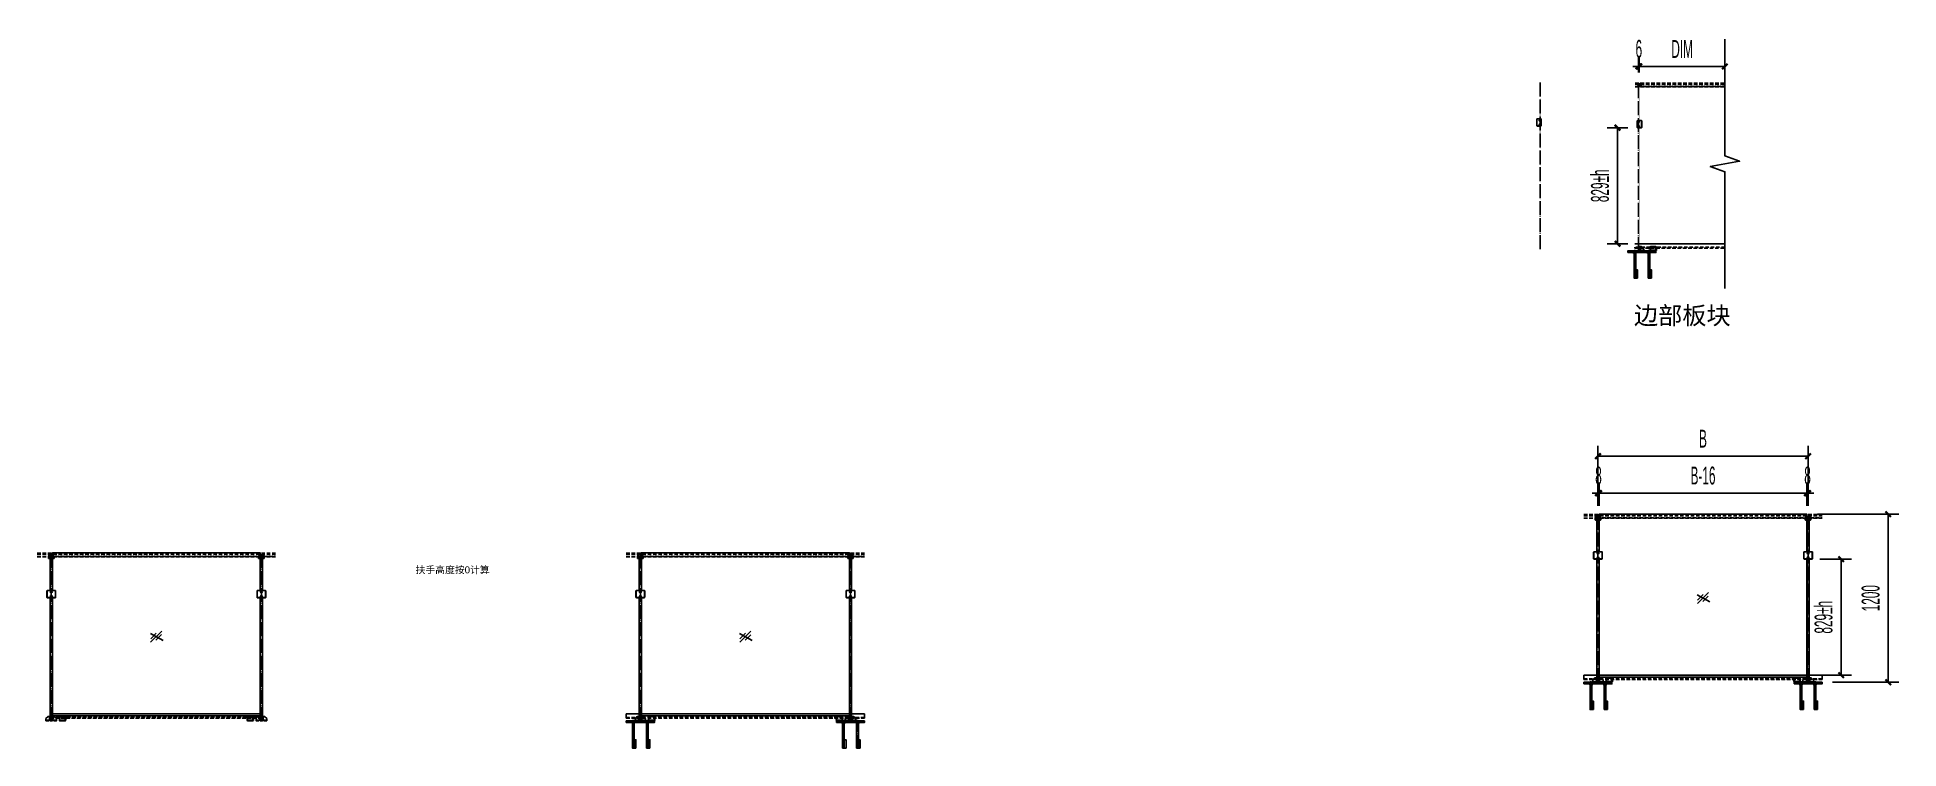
# Model space of a CAD drawing. Header units: millimetres. Extents: x 1746 to 15033, y 652 to 5733.
import ezdxf

# ---------------------------------------------------------------- set-up
doc = ezdxf.new("R2010")
doc.units = ezdxf.units.MM
for name, pattern in [('CENTER', [2, 1.25, -0.25, 0.25, -0.25]), ('DASH', [0.35, 0.25, -0.1]), ('DASHED', [19.05, 12.7, -6.35]), ('DOTE', [2.42, 2, -0.2, 0.02, -0.2]), ('HIDDEN', [9.525, 6.35, -3.175])]:
    doc.linetypes.add(name, pattern=pattern)
for name, color, linetype in [('@F03_Section_Glass', 4, 'Continuous'), ('@F05_Section_Steel', 24, 'Continuous'), ('@F09_Submate', 8, 'Continuous'), ('@F19_DIM', 7, 'Continuous'), ('CL', 7, 'CENTER'), ('DIM', 8, 'Continuous'), ('F06_Section_Steel', 24, 'Continuous'), ('F25_Stru_Fill', 252, 'Continuous'), ('F57_Sign', 240, 'Continuous'), ('F58_Dote', 1, 'DOTE'), ('pj', 4, 'Continuous'), ('PUB_TEXT', 7, 'Continuous'), ('SC', 6, 'Continuous'), ('WELD', 8, 'Continuous'), ('XX', 6, 'DASHED'), ('ZX', 1, 'CENTER'), ('图框', 7, 'Continuous')]:
    doc.layers.add(name, color=color, linetype=linetype)
doc.layers.add('JY-11填充层', color=8, linetype='Continuous', lineweight=5)
doc.layers.add('虚线', color=6, linetype='HIDDEN', lineweight=13)
doc.styles.add('_TCH_DIM_T3', font='hztxt_e.shx', dxfattribs={"width": 0.494118, "bigfont": 'hztxt.shx'})
doc.styles.get("Standard").update_dxf_attribs({"font": 'arial.ttf'})
doc.styles.add('黑体', font='')
doc.styles.get('黑体').set_extended_font_data('NSimSun')
doc.dimstyles.new('_TCH_ARCH&&50', dxfattribs={"dimtxt": 127.5, "dimasz": 40, "dimexe": 75, "dimexo": 75, "dimgap": 61.25, "dimtad": 1, "dimdec": 1, "dimzin": 12, "dimdsep": 46, "dimtxsty": '_TCH_DIM_T3', "dimblk": 'ARCHTICK', "dimcen": 0.09, "dimclrt": 7, "dimazin": 2, "dimtfac": 1, "dimtdec": 1, "dimtix": 1, "dimtmove": 2, "dimatfit": 3, "dimldrblk": 'ARCHTICK', "dimfxl": 50, "dimtolj": 1, "dimtzin": 0, "dimarcsym": 0})
pattern_1 = [(45, (-65008.453, 15002.4512), (-1.122532015, 1.122532015), []), (135, (-65008.453, 15002.4512), (-1.122532015, -1.122532015), [])]

# ---------------------------------------------------------------- blocks, each defined once
blk = doc.blocks.new('A$C2D332B79')
at = {"layer": 'DIM'}
for p, q in [((0, 280), (399, 58)), ((10, 110), (185, 286)), ((176, 65), (352, 241))]:
    blk.add_line(p, q, dxfattribs=at)
at = {"layer": 'DIM', "linetype": 'DASHED', "ltscale": 450}
blk.add_line((7, 0), (358, 351), dxfattribs=at)
blk = doc.blocks.new('YM02-V')
at = {"layer": 'F06_Section_Steel'}
h = blk.add_hatch(dxfattribs=at)
h.set_pattern_fill('ANSI37', color=4, style=0)
h.set_pattern_definition(pattern_1)
h.paths.add_polyline_path([(0, 66), (0, 50), (2, 50), (2, 56), (10, 56), (10, 57)])
h.paths.add_polyline_path([(12, 64), (12, 56), (20, 56)])
h.paths.add_polyline_path([(12, 57), (10, 57), (10, 56), (12, 56)])
h.paths.add_polyline_path([(12, 44), (10, 44), (10, 43), (12, 43)])
h.paths.add_polyline_path([(10, 43), (10, 44), (2, 44), (2, 50), (0, 50), (0, 34)])
h.paths.add_polyline_path([(20, 44), (12, 44), (12, 36)])
h = blk.add_hatch(dxfattribs=at)
h.set_pattern_fill('ANSI37', color=4, style=0)
h.set_pattern_definition(pattern_1)
h.paths.add_polyline_path([(0, -66), (0, -50), (2, -50), (2, -56), (10, -56), (10, -57)])
h.paths.add_polyline_path([(12, -64), (12, -56), (20, -56)])
h.paths.add_polyline_path([(12, -57), (10, -57), (10, -56), (12, -56)])
h.paths.add_polyline_path([(12, -44), (10, -44), (10, -43), (12, -43)])
h.paths.add_polyline_path([(10, -43), (10, -44), (2, -44), (2, -50), (0, -50), (0, -34)])
h.paths.add_polyline_path([(20, -44), (12, -44), (12, -36)])
at = {"layer": 'F06_Section_Steel', "color": 4}
for p, q in [((10, 57), (0, 66)), ((10, 43), (0, 34)), ((12, 57), (10, 57)), ((10, 57), (10, 56)), ((10, 43), (10, 44)), ((12, 43), (10, 43)), ((12, 64), (20, 56)), ((12, 36), (20, 44)), ((10, -43), (0, -34)), ((10, -57), (0, -66)), ((12, -43), (10, -43)), ((10, -43), (10, -44)), ((10, -57), (10, -56)), ((12, -57), (10, -57)), ((12, -36), (20, -44)), ((12, -64), (20, -56))]:
    blk.add_line(p, q, dxfattribs=at)
at = {"layer": 'F06_Section_Steel'}
for points in [[(12, -100), (12, 100), (0, 100), (0, -100)], [(195, 44), (2, 44), (2, 56), (195, 56), (195, 44)], [(195, 68), (135, 68), (135, 56), (195, 56), (195, 68)], [(195, -44), (2, -44), (2, -56), (195, -56), (195, -44)], [(195, -32), (135, -32), (135, -44), (195, -44), (195, -32)]]:
    blk.add_lwpolyline(points, close=True, dxfattribs=at)
at = {"layer": 'F58_Dote', "ltscale": 50}
for p, q in [((200, 50), (-7, 50)), ((200, -50), (-7, -50))]:
    blk.add_line(p, q, dxfattribs=at)
blk = doc.blocks.new('*U17')
at = {"layer": 'JY-11填充层'}
for centre, end in [((4, 0), 180), ((8, 0), 120), ((12, 0), 120), ((16, 0), 120), ((20, 0), 120), ((24, 0), 120)]:
    blk.add_arc(centre, 4, 0, end, dxfattribs=at)
blk = doc.blocks.new('*U8')
at = {"layer": 'JY-11填充层'}
for centre, end in [((4, 0), 180), ((8, 0), 120), ((12, 0), 120), ((16, 0), 120), ((20, 0), 120), ((24, 0), 120), ((28, 0), 120), ((32, 0), 120), ((36, 0), 120)]:
    blk.add_arc(centre, 4, 0, end, dxfattribs=at)
blk = doc.blocks.new('30角钢（平面）')
at = {"layer": '@F05_Section_Steel', "elevation": 0}
for points in [[(171496, -73616), (171496, -73586), (171456, -73586), (171456, -73616), (171496, -73616)], [(171496, -73612), (171496, -73612), (171456, -73612)]]:
    blk.add_lwpolyline(points, dxfattribs=at)
at = {"layer": 'JY-11填充层', "rotation": 90}
blk.add_blockref('*U17', (171456, -73614, 0), dxfattribs=at)
at = {"layer": 'JY-11填充层'}
blk.add_blockref('*U8', (171456, -73586, 0), dxfattribs=at)
at = {"layer": 'JY-11填充层', "xscale": -1, "rotation": 270}
blk.add_blockref('*U17', (171496, -73614, 0), dxfattribs=at)
blk = doc.blocks.new('肋板')
at = {"layer": '@F05_Section_Steel', "elevation": 0}
blk.add_lwpolyline([(-135354, 59080), (-135374, 59080), (-135374, 59095), (-135359, 59110), (-135344, 59110), (-135344, 59090)], close=True, dxfattribs=at)
at = {"layer": 'WELD'}
for centre, start, end in [((-135370, 59080, 0), 60, 180), ((-135366, 59080, 0), 60, 180), ((-135366, 59080, 0), 120, 180), ((-135362, 59080, 0), 60, 180), ((-135362, 59080, 0), 120, 180), ((-135358, 59080, 0), 60, 180), ((-135358, 59080, 0), 120, 180), ((-135354, 59080, 0), 60, 180), ((-135354, 59080, 0), 120, 180), ((-135350, 59080, 0), 90, 180), ((-135350, 59080, 0), 120, 180), ((-135344, 59106, 0), 90, 210), ((-135344, 59102, 0), 90, 210), ((-135344, 59098, 0), 90, 210), ((-135344, 59094, 0), 90, 210), ((-135344, 59090, 0), 90, 210), ((-135344, 59086, 0), 90, 180), ((-135344, 59102, 0), 90, 150), ((-135344, 59098, 0), 90, 150), ((-135344, 59094, 0), 90, 150), ((-135344, 59090, 0), 90, 150), ((-135344, 59086, 0), 90, 150)]:
    blk.add_arc(centre, 4, start, end, dxfattribs=at)
blk = doc.blocks.new('m5x12rhs')
at = {"layer": 'CL'}
blk.add_line((0, -13), (0, 5), dxfattribs=at)
at = {"layer": 'SC', "color": 6, "linetype": 'HIDDEN', "ltscale": 0.3}
for p, q in [((-2, -10), (-2, -11)), ((2, -10), (2, -11))]:
    blk.add_line(p, q, dxfattribs=at)
at = {"layer": 'SC', "color": 6, "linetype": 'Continuous', "ltscale": 0.3}
blk.add_lwpolyline([(4, 1, 0.338208), (3, 3, 0.133928), (-3, 3, 0.338208), (-4, 1), (-4, 0), (4, 0)], format="xyb", close=True, dxfattribs=at)
at = {"layer": 'SC', "color": 8, "linetype": 'HIDDEN', "ltscale": 0.3}
blk.add_lwpolyline([(3, 3), (3, 2), (2, 2), (2, 2), (2, 2), (1, 2), (1, 2), (1, 2), (1, 2), (1, 2), (1, 2), (1, 2), (1, 2), (1, 2), (1, 1), (1, 1), (1, 1), (0, 1), (0, 1), (0, 1), (0, 1), (0, 1), (0, 1), (0, 1), (-1, 1), (-1, 1), (-1, 1), (-1, 2), (-1, 2), (-1, 2), (-1, 2), (-1, 2), (-1, 2), (-1, 2), (-1, 2), (-1, 2), (-2, 2), (-2, 2), (-2, 2), (-3, 2), (-3, 3)], dxfattribs=at)
at = {"layer": 'SC', "color": 6, "linetype": 'HIDDEN', "ltscale": 0.3}
for points in [[(-2, 0), (-2, -11), (2, -11), (2, 0)], [(-2, 0), (-2, -10), (2, -10), (2, 0)]]:
    blk.add_lwpolyline(points, dxfattribs=at)
blk = doc.blocks.new('*U11')
at = {"layer": 'pj'}
for p, q in [((-2, 0), (-2, -1)), ((-3, -1), (2, 0)), ((-3, -1), (2, 0)), ((-2, -1), (-3, -1)), ((-3, -1), (-3, -1)), ((-3, -1), (-2, -1)), ((-2, -1), (-3, -2)), ((-3, -2), (2, -1)), ((-3, -2), (2, -1)), ((-2, -3), (-3, -2)), ((-3, -2), (-3, -2)), ((-3, -2), (-2, -2)), ((-3, -2), (-3, -2)), ((-3, -2), (-2, -2)), ((-3, -2), (2, -2)), ((-3, -2), (2, -2)), ((-3, -3), (-3, -3)), ((-2, -3), (-3, -3)), ((-3, -3), (2, -3)), ((-3, -3), (2, -3)), ((-3, -3), (-2, -3)), ((-3, -4), (-3, -4)), ((-2, -4), (-3, -4)), ((-3, -4), (2, -4)), ((-3, -4), (2, -4)), ((-3, -4), (-2, -4)), ((-3, -5), (2, -4)), ((-3, -5), (2, -4)), ((-3, -5), (-3, -5)), ((-2, -5), (-3, -5)), ((-3, -5), (-2, -5)), ((-3, -6), (2, -5)), ((-3, -6), (2, -5)), ((-3, -6), (-2, -5)), ((-3, -6), (-3, -6)), ((-2, -6), (-3, -6)), ((-3, -6), (-3, -6)), ((-2, -7), (-3, -6)), ((-3, -6), (2, -6)), ((-3, -6), (2, -6)), ((-3, -6), (-2, -6)), ((-3, -7), (-3, -7)), ((-2, -7), (-3, -7)), ((-3, -7), (2, -7)), ((-3, -7), (2, -7)), ((-3, -7), (-2, -7)), ((-3, -8), (-3, -8)), ((-2, -8), (-3, -8)), ((-3, -8), (2, -8)), ((-3, -8), (2, -8)), ((-3, -8), (-2, -8)), ((-3, -9), (2, -8)), ((-3, -9), (2, -8)), ((-3, -9), (-3, -9)), ((-2, -9), (-3, -9)), ((-3, -9), (-2, -9)), ((-3, -10), (2, -9)), ((-3, -10), (2, -9)), ((-3, -10), (-2, -9)), ((-3, -10), (-3, -10)), ((-2, -10), (-3, -10)), ((-3, -10), (-3, -10)), ((-2, -11), (-3, -10)), ((-3, -10), (2, -10)), ((-3, -10), (2, -10)), ((-3, -10), (-2, -10)), ((-3, -11), (-3, -11)), ((-2, -11), (-3, -11)), ((-3, -11), (2, -11)), ((-3, -11), (2, -11)), ((-3, -11), (-2, -11)), ((-3, -12), (-3, -12)), ((-2, -12), (-3, -12)), ((-3, -12), (2, -12)), ((-3, -12), (2, -12)), ((-3, -12), (-2, -12)), ((-3, -13), (2, -12)), ((-3, -13), (2, -12)), ((-3, -13), (-3, -13)), ((-2, -13), (-3, -13)), ((-3, -13), (-2, -13)), ((-3, -14), (2, -13)), ((-3, -14), (2, -13)), ((-3, -14), (-2, -13)), ((-2, -15), (-3, -14)), ((-3, -14), (-3, -14)), ((-3, -14), (-2, -14)), ((-3, -14), (2, -14)), ((-3, -14), (2, -14)), ((-3, -14), (-3, -14)), ((-2, -14), (-3, -14)), ((-2, -15), (-3, -15)), ((-3, -15), (-3, -15)), ((-3, -15), (-2, -15)), ((-3, -15), (2, -15)), ((-3, -15), (2, -15)), ((-2, -16), (-3, -16)), ((-3, -16), (-3, -16)), ((-3, -16), (-2, -16)), ((-3, -16), (2, -16)), ((-3, -16), (2, -16)), ((-3, -17), (2, -16)), ((-3, -17), (2, -16)), ((-2, -17), (-3, -17)), ((-3, -17), (-3, -17)), ((-3, -17), (-2, -17)), ((-2, -1), (2, 0)), ((-2, -1), (-2, -1)), ((-2, -1), (2, -1)), ((-2, -1), (2, -1)), ((-2, -2), (2, -1)), ((-2, -2), (-2, -2)), ((-2, -2), (-2, -2)), ((-2, -2), (2, -2)), ((-2, -3), (2, -2)), ((-2, -3), (2, -3)), ((-2, -3), (2, -3)), ((-2, -3), (-2, -3)), ((-2, -3), (-2, -3)), ((-2, -4), (2, -3)), ((-2, -3), (-2, -4)), ((-2, -4), (2, -4)), ((-2, -4), (-2, -4)), ((-2, -5), (2, -4)), ((-2, -4), (-2, -4)), ((-2, -5), (-2, -4)), ((-2, -5), (2, -5)), ((-2, -6), (2, -5)), ((-2, -5), (2, -5)), ((-2, -5), (-2, -5)), ((-2, -5), (-2, -5)), ((-2, -7), (2, -6)), ((-2, -6), (2, -6)), ((-2, -6), (-2, -6)), ((-2, -6), (-2, -6)), ((-2, -7), (2, -7)), ((-2, -7), (2, -7)), ((-2, -7), (-2, -7)), ((-2, -7), (-2, -7)), ((-2, -8), (2, -7)), ((-2, -7), (-2, -8)), ((-2, -8), (2, -8)), ((-2, -8), (-2, -8)), ((-2, -9), (2, -8)), ((-2, -8), (-2, -8)), ((-2, -9), (-2, -8)), ((-2, -9), (2, -9)), ((-2, -10), (2, -9)), ((-2, -9), (2, -9)), ((-2, -9), (-2, -9)), ((-2, -9), (-2, -9)), ((-2, -11), (2, -10)), ((-2, -10), (2, -10)), ((-2, -10), (-2, -10)), ((-2, -10), (-2, -10)), ((-2, -11), (2, -11)), ((-2, -11), (2, -11)), ((-2, -11), (-2, -11)), ((-2, -11), (-2, -11)), ((-2, -12), (2, -11)), ((-2, -11), (-2, -12)), ((-2, -12), (2, -12)), ((-2, -12), (-2, -12)), ((-2, -13), (2, -12)), ((-2, -12), (-2, -12)), ((-2, -13), (-2, -12)), ((-2, -13), (2, -13)), ((-2, -14), (2, -13)), ((-2, -13), (2, -13)), ((-2, -13), (-2, -13)), ((-2, -13), (-2, -13)), ((-2, -14), (-2, -14)), ((-2, -14), (2, -14)), ((-2, -15), (2, -14)), ((-2, -15), (-2, -15)), ((-2, -15), (-2, -16)), ((-2, -15), (-2, -15)), ((-2, -15), (2, -15)), ((-2, -16), (2, -15)), ((-2, -15), (2, -15)), ((-2, -16), (-2, -16)), ((-2, -17), (2, -16)), ((-2, -16), (2, -16)), ((-2, -17), (-2, -16)), ((-2, -17), (2, -17)), ((2, -17), (-2, -17)), ((-2, -17), (-2, -17)), ((-1, -17), (2, -17)), ((2, 0), (2, 0)), ((2, 0), (2, 0)), ((2, 0), (2, 0)), ((2, 0), (2, -1)), ((2, -1), (2, -1)), ((2, -1), (2, -1)), ((2, -1), (2, -1)), ((2, -1), (2, -1)), ((2, -1), (2, -2)), ((2, -2), (2, -2)), ((2, -2), (2, -2)), ((2, -2), (2, -2)), ((2, -2), (2, -2)), ((2, -3), (2, -2)), ((2, -2), (2, -2)), ((2, -3), (2, -3)), ((2, -3), (2, -3)), ((2, -3), (2, -3)), ((2, -4), (2, -3)), ((2, -3), (2, -3)), ((2, -3), (2, -3)), ((2, -4), (2, -4)), ((2, -4), (2, -4)), ((2, -4), (2, -4)), ((2, -4), (2, -4)), ((2, -5), (2, -4)), ((2, -4), (2, -4)), ((2, -4), (2, -4)), ((2, -5), (2, -5)), ((2, -5), (2, -5)), ((2, -5), (2, -5)), ((2, -5), (2, -5)), ((2, -5), (2, -5)), ((2, -5), (2, -6)), ((2, -6), (2, -6)), ((2, -6), (2, -6)), ((2, -6), (2, -6)), ((2, -6), (2, -6)), ((2, -7), (2, -6)), ((2, -6), (2, -6)), ((2, -7), (2, -7)), ((2, -7), (2, -7)), ((2, -7), (2, -7)), ((2, -8), (2, -7)), ((2, -7), (2, -7)), ((2, -7), (2, -7)), ((2, -8), (2, -8)), ((2, -8), (2, -8)), ((2, -8), (2, -8)), ((2, -8), (2, -8)), ((2, -9), (2, -8)), ((2, -8), (2, -8)), ((2, -8), (2, -8)), ((2, -9), (2, -9)), ((2, -9), (2, -9)), ((2, -9), (2, -9)), ((2, -9), (2, -9)), ((2, -9), (2, -9)), ((2, -9), (2, -10)), ((2, -10), (2, -10)), ((2, -10), (2, -10)), ((2, -10), (2, -10)), ((2, -10), (2, -10)), ((2, -11), (2, -10)), ((2, -10), (2, -10)), ((2, -11), (2, -11)), ((2, -11), (2, -11)), ((2, -11), (2, -11)), ((2, -12), (2, -11)), ((2, -11), (2, -11)), ((2, -11), (2, -11)), ((2, -12), (2, -12)), ((2, -12), (2, -12)), ((2, -12), (2, -12)), ((2, -12), (2, -12)), ((2, -13), (2, -12)), ((2, -12), (2, -12)), ((2, -12), (2, -12)), ((2, -14), (2, -13)), ((2, -13), (2, -13)), ((2, -13), (2, -13)), ((2, -13), (2, -13)), ((2, -13), (2, -13)), ((2, -13), (2, -13)), ((2, -14), (2, -14)), ((2, -14), (2, -14)), ((2, -14), (2, -14)), ((2, -14), (2, -14)), ((2, -14), (2, -15)), ((2, -15), (2, -15)), ((2, -15), (2, -15)), ((2, -15), (2, -15)), ((2, -15), (2, -15)), ((2, -15), (2, -16)), ((2, -16), (2, -16)), ((2, -16), (2, -16)), ((2, -16), (2, -16)), ((2, -17), (2, -16)), ((2, -16), (2, -16)), ((2, -16), (2, -16)), ((2, -16), (2, -16)), ((2, -17), (2, -17)), ((2, -17), (2, -17)), ((2, -17), (2, -17)), ((2, -17), (2, -17))]:
    blk.add_line(p, q, dxfattribs=at)
blk.add_lwpolyline([(-5, 2), (-5, 0), (5, 0), (5, 2, 0.148437), (0, 4), (0, 3), (0, 3), (0, 4, 0.148437)], format="xyb", close=True, dxfattribs=at)
at = {"layer": 'ZX', "ltscale": 0.1}
blk.add_line((0, 5), (0, -18), dxfattribs=at)
blk = doc.blocks.new('*U10')
at = {"layer": 'JY-11填充层'}
for centre, end in [((4, 0), 180), ((8, 0), 120), ((12, 0), 120), ((16, 0), 120), ((20, 0), 120)]:
    blk.add_arc(centre, 4, 0, end, dxfattribs=at)
blk = doc.blocks.new('_ArchTick')
at = {"color": 0, "linetype": 'ByBlock', "const_width": 0.4}
blk.add_lwpolyline([(-0.5, -0.5), (0.5, 0.5)], dxfattribs=at)
blk = doc.blocks.new('*D12')
at = {"layer": '@F19_DIM', "color": 0, "lineweight": -2, "transparency": 16777216}
for p, q in [((12886, 2386), (12886, 2552)), ((12894, 2386), (12894, 2552)), ((12886, 2477), (12846, 2477)), ((12886, 2477), (12894, 2477)), ((12894, 2477), (12934, 2477))]:
    blk.add_line(p, q, dxfattribs=at)
at = {"layer": 'Defpoints', "color": 0, "transparency": 16777216}
for p in [(12894, 2477), (12886, 2311), (12894, 2311)]:
    blk.add_point(p, dxfattribs=at)
at = {"layer": '@F19_DIM', "color": 0, "lineweight": -2, "transparency": 16777216, "xscale": 40, "yscale": 40, "zscale": 40}
blk.add_blockref('_ArchTick', (12886, 2477), dxfattribs=at)
at = {"layer": '@F19_DIM', "color": 0, "lineweight": -2, "transparency": 16777216, "xscale": 40, "yscale": 40, "zscale": 40, "rotation": 180}
blk.add_blockref('_ArchTick', (12894, 2477), dxfattribs=at)
at = {"layer": '@F19_DIM', "color": 7, "transparency": 16777216, "insert": (12890, 2602), "char_height": 127.5, "attachment_point": 5, "style": '_TCH_DIM_T3'}
blk.add_mtext('\\A1;8', dxfattribs=at)
blk = doc.blocks.new('*D13')
at = {"layer": '@F19_DIM', "color": 0, "lineweight": -2, "transparency": 16777216}
for p, q in [((12894, 2386), (12894, 2552)), ((14378, 2386), (14378, 2552)), ((12894, 2477), (14378, 2477))]:
    blk.add_line(p, q, dxfattribs=at)
at = {"layer": 'Defpoints', "color": 0, "transparency": 16777216}
for p in [(14378, 2477), (12894, 2311), (14378, 2311)]:
    blk.add_point(p, dxfattribs=at)
at = {"layer": '@F19_DIM', "color": 0, "lineweight": -2, "transparency": 16777216, "xscale": 40, "yscale": 40, "zscale": 40, "rotation": 180}
blk.add_blockref('_ArchTick', (12894, 2477), dxfattribs=at)
at = {"layer": '@F19_DIM', "color": 0, "lineweight": -2, "transparency": 16777216, "xscale": 40, "yscale": 40, "zscale": 40}
blk.add_blockref('_ArchTick', (14378, 2477), dxfattribs=at)
at = {"layer": '@F19_DIM', "color": 7, "transparency": 16777216, "insert": (13636, 2602), "char_height": 127.5, "attachment_point": 5, "style": '_TCH_DIM_T3'}
blk.add_mtext('\\A1;B-16', dxfattribs=at)
blk = doc.blocks.new('*D14')
at = {"layer": '@F19_DIM', "color": 0, "lineweight": -2, "transparency": 16777216}
for p, q in [((14378, 2386), (14378, 2552)), ((14386, 2386), (14386, 2552)), ((14378, 2477), (14338, 2477)), ((14378, 2477), (14386, 2477)), ((14386, 2477), (14426, 2477))]:
    blk.add_line(p, q, dxfattribs=at)
at = {"layer": 'Defpoints', "color": 0, "transparency": 16777216}
for p in [(14386, 2477), (14378, 2311), (14386, 2311)]:
    blk.add_point(p, dxfattribs=at)
at = {"layer": '@F19_DIM', "color": 0, "lineweight": -2, "transparency": 16777216, "xscale": 40, "yscale": 40, "zscale": 40}
blk.add_blockref('_ArchTick', (14378, 2477), dxfattribs=at)
at = {"layer": '@F19_DIM', "color": 0, "lineweight": -2, "transparency": 16777216, "xscale": 40, "yscale": 40, "zscale": 40, "rotation": 180}
blk.add_blockref('_ArchTick', (14386, 2477), dxfattribs=at)
at = {"layer": '@F19_DIM', "color": 7, "transparency": 16777216, "insert": (14382, 2602), "char_height": 127.5, "attachment_point": 5, "style": '_TCH_DIM_T3'}
blk.add_mtext('\\A1;8', dxfattribs=at)
blk = doc.blocks.new('*D15')
at = {"layer": '@F19_DIM', "color": 0, "lineweight": -2, "transparency": 16777216}
for p, q in [((14469, 2006), (14697, 2006)), ((14622, 1177), (14622, 2006)), ((14469, 1177), (14697, 1177))]:
    blk.add_line(p, q, dxfattribs=at)
at = {"layer": 'Defpoints', "color": 0, "transparency": 16777216}
for p in [(14394, 2006), (14622, 2006), (14394, 1177)]:
    blk.add_point(p, dxfattribs=at)
at = {"layer": '@F19_DIM', "color": 0, "lineweight": -2, "transparency": 16777216, "xscale": 40, "yscale": 40, "zscale": 40}
for p, rotation in [((14622, 2006), 90), ((14622, 1177), 270)]:
    blk.add_blockref('_ArchTick', p, dxfattribs=dict(at, rotation=rotation))
at = {"layer": '@F19_DIM', "color": 7, "transparency": 16777216, "insert": (14497, 1591), "char_height": 127.5, "attachment_point": 5, "rotation": 90, "style": '_TCH_DIM_T3'}
blk.add_mtext('\\A1;829±h', dxfattribs=at)
blk = doc.blocks.new('*D16')
at = {"layer": '@F19_DIM', "color": 0, "lineweight": -2, "transparency": 16777216}
for p, q in [((12886, 2399), (12886, 2816)), ((14386, 2399), (14386, 2816)), ((12886, 2741), (14386, 2741))]:
    blk.add_line(p, q, dxfattribs=at)
at = {"layer": 'Defpoints', "color": 0, "transparency": 16777216}
for p in [(14386, 2741), (12886, 2324), (14386, 2324)]:
    blk.add_point(p, dxfattribs=at)
at = {"layer": '@F19_DIM', "color": 0, "lineweight": -2, "transparency": 16777216, "xscale": 40, "yscale": 40, "zscale": 40, "rotation": 180}
blk.add_blockref('_ArchTick', (12886, 2741), dxfattribs=at)
at = {"layer": '@F19_DIM', "color": 0, "lineweight": -2, "transparency": 16777216, "xscale": 40, "yscale": 40, "zscale": 40}
blk.add_blockref('_ArchTick', (14386, 2741), dxfattribs=at)
at = {"layer": '@F19_DIM', "color": 7, "transparency": 16777216, "insert": (13636, 2866), "char_height": 127.5, "attachment_point": 5, "style": '_TCH_DIM_T3'}
blk.add_mtext('\\A1;B', dxfattribs=at)
blk = doc.blocks.new('*D18')
at = {"layer": '@F19_DIM', "color": 0, "lineweight": -2, "transparency": 16777216}
for p, q in [((13100, 5087), (12951, 5087)), ((13026, 4258), (13026, 5087)), ((13100, 4258), (12951, 4258))]:
    blk.add_line(p, q, dxfattribs=at)
at = {"layer": 'Defpoints', "color": 0, "transparency": 16777216}
for p in [(13026, 5087), (13175, 5087), (13175, 4258)]:
    blk.add_point(p, dxfattribs=at)
at = {"layer": '@F19_DIM', "color": 0, "lineweight": -2, "transparency": 16777216, "xscale": 40, "yscale": 40, "zscale": 40}
for p, rotation in [((13026, 5087), 90), ((13026, 4258), 270)]:
    blk.add_blockref('_ArchTick', p, dxfattribs=dict(at, rotation=rotation))
at = {"layer": '@F19_DIM', "color": 7, "transparency": 16777216, "insert": (12901, 4672), "char_height": 127.5, "attachment_point": 5, "rotation": 90, "style": '_TCH_DIM_T3'}
blk.add_mtext('\\A1;829±h', dxfattribs=at)
blk = doc.blocks.new('*D19')
at = {"layer": '@F19_DIM', "color": 0, "lineweight": -2, "transparency": 16777216}
for p, q in [((13175, 5480), (13175, 5599)), ((13181, 5480), (13181, 5599)), ((13175, 5524), (13135, 5524)), ((13175, 5524), (13181, 5524)), ((13181, 5524), (13221, 5524))]:
    blk.add_line(p, q, dxfattribs=at)
at = {"layer": 'Defpoints', "color": 0, "transparency": 16777216}
for p in [(13181, 5524), (13175, 5405), (13181, 5405)]:
    blk.add_point(p, dxfattribs=at)
at = {"layer": '@F19_DIM', "color": 0, "lineweight": -2, "transparency": 16777216, "xscale": 40, "yscale": 40, "zscale": 40}
blk.add_blockref('_ArchTick', (13175, 5524), dxfattribs=at)
at = {"layer": '@F19_DIM', "color": 0, "lineweight": -2, "transparency": 16777216, "xscale": 40, "yscale": 40, "zscale": 40, "rotation": 180}
blk.add_blockref('_ArchTick', (13181, 5524), dxfattribs=at)
at = {"layer": '@F19_DIM', "color": 7, "transparency": 16777216, "insert": (13178, 5649), "char_height": 127.5, "attachment_point": 5, "style": '_TCH_DIM_T3'}
blk.add_mtext('\\A1;6', dxfattribs=at)
blk = doc.blocks.new('*D20')
at = {"layer": '@F19_DIM', "color": 0, "lineweight": -2, "transparency": 16777216}
for p, q in [((13181, 5480), (13181, 5599)), ((13792, 5480), (13792, 5599)), ((13181, 5524), (13792, 5524))]:
    blk.add_line(p, q, dxfattribs=at)
at = {"layer": 'Defpoints', "color": 0, "transparency": 16777216}
for p in [(13792, 5524), (13181, 5405), (13792, 5405)]:
    blk.add_point(p, dxfattribs=at)
at = {"layer": '@F19_DIM', "color": 0, "lineweight": -2, "transparency": 16777216, "xscale": 40, "yscale": 40, "zscale": 40, "rotation": 180}
blk.add_blockref('_ArchTick', (13181, 5524), dxfattribs=at)
at = {"layer": '@F19_DIM', "color": 0, "lineweight": -2, "transparency": 16777216, "xscale": 40, "yscale": 40, "zscale": 40}
blk.add_blockref('_ArchTick', (13792, 5524), dxfattribs=at)
at = {"layer": '@F19_DIM', "color": 7, "transparency": 16777216, "insert": (13487, 5649), "char_height": 127.5, "attachment_point": 5, "style": '_TCH_DIM_T3'}
blk.add_mtext('\\A1;DIM', dxfattribs=at)
blk = doc.blocks.new('Railing_B5_Guding_Left')
at = {"lineweight": -2, "ltscale": 0.1}
blk.add_lwpolyline([(21, -41), (-5, -41, -0.414214), (-8, -38), (-8, 8, -0.414214), (-5, 11), (21, 11, -0.414214), (24, 8), (24, -38, -0.414214)], format="xyb", close=True, dxfattribs=at)
at = {"layer": 'F25_Stru_Fill', "linetype": 'DASH', "ltscale": 10, "flags": 128}
for points in [[(2, -1), (0, -2), (-2, -1), (-2, 1), (0, 2), (2, 1)], [(2, -31), (0, -32), (-2, -31), (-2, -29), (0, -28), (2, -29)]]:
    blk.add_lwpolyline(points, close=True, dxfattribs=at)
at = {"layer": 'F25_Stru_Fill', "linetype": 'DASH', "ltscale": 10}
for centre, radius in [((0, 0), 6), ((0, 0), 2.31), ((0, -30), 6), ((0, -30), 2.31)]:
    blk.add_circle(centre, radius, dxfattribs=at)
at = {"layer": '虚线', "lineweight": -2, "ltscale": 10}
blk.add_lwpolyline([(21, -40), (-5, -40, -0.414214), (-7, -38), (-7, 8, -0.414214), (-5, 10), (21, 10, -0.414214), (23, 8), (23, -38, -0.414214)], format="xyb", close=True, dxfattribs=at)
blk = doc.blocks.new('Railing_B5_Guding_Right')
at = {"lineweight": -2, "ltscale": 0.1}
blk.add_lwpolyline([(-21, -41), (5, -41, 0.414214), (8, -38), (8, 8, 0.414214), (5, 11), (-21, 11, 0.414214), (-24, 8), (-24, -38, 0.414214)], format="xyb", close=True, dxfattribs=at)
at = {"layer": 'F25_Stru_Fill', "linetype": 'DASH', "ltscale": 10, "flags": 128}
for points in [[(2, -1), (0, -2), (-2, -1), (-2, 1), (0, 2), (2, 1)], [(2, -31), (0, -32), (-2, -31), (-2, -29), (0, -28), (2, -29)]]:
    blk.add_lwpolyline(points, close=True, dxfattribs=at)
at = {"layer": 'F25_Stru_Fill', "linetype": 'DASH', "ltscale": 10}
for centre, radius in [((0, 0), 6), ((0, 0), 2.31), ((0, -30), 6), ((0, -30), 2.31)]:
    blk.add_circle(centre, radius, dxfattribs=at)
at = {"layer": '虚线', "lineweight": -2, "ltscale": 10}
blk.add_lwpolyline([(-21, -40), (5, -40, 0.414214), (7, -38), (7, 8, 0.414214), (5, 10), (-21, 10, 0.414214), (-23, 8), (-23, -38, 0.414214)], format="xyb", close=True, dxfattribs=at)
blk = doc.blocks.new('Railing_B5_Handrail')
at = {"layer": 'XX', "ltscale": 2}
for p, q in [((0, 0), (1700, 0)), ((0, -6), (1700, -6)), ((0, -9), (1700, -9)), ((0, -25), (1700, -25)), ((0, -26), (1700, -26)), ((91, -23, 0), (1700, -23))]:
    blk.add_line(p, q, dxfattribs=at)
blk = doc.blocks.new('Railing_B5_Guding')
at = {"lineweight": -2, "ltscale": 0.1}
blk.add_lwpolyline([(-28, -41), (28, -41, 0.414214), (31, -38), (31, 8, 0.414214), (28, 11), (-28, 11, 0.414214), (-31, 8), (-31, -38, 0.414214)], format="xyb", close=True, dxfattribs=at)
at = {"layer": 'F25_Stru_Fill', "linetype": 'DASH', "ltscale": 10, "flags": 128}
for points in [[(-2, -1), (0, -2), (2, -1), (2, 1), (0, 2), (-2, 1)], [(-2, -31), (0, -32), (2, -31), (2, -29), (0, -28), (-2, -29)]]:
    blk.add_lwpolyline(points, close=True, dxfattribs=at)
at = {"layer": 'F25_Stru_Fill', "linetype": 'DASH', "ltscale": 10}
for centre, radius in [((0, 0), 6), ((0, 0), 2.31), ((0, -30), 6), ((0, -30), 2.31)]:
    blk.add_circle(centre, radius, dxfattribs=at)
at = {"layer": '虚线', "lineweight": -2, "ltscale": 10}
blk.add_lwpolyline([(-28, -40), (28, -40, 0.414214), (30, -38), (30, 8, 0.414214), (28, 10), (-28, 10, 0.414214), (-30, 8), (-30, -38, 0.414214)], format="xyb", close=True, dxfattribs=at)
blk = doc.blocks.new('*U27')
at = {"layer": '@F03_Section_Glass', "elevation": 0}
for points in [[(8, 332), (8, 601), (972, 601), (1492, 601), (1492, 332)], [(1492, 280), (1492, -564), (972, -564), (8, -564), (8, 280)]]:
    blk.add_lwpolyline(points, dxfattribs=at)
at = {"layer": 'F06_Section_Steel', "ltscale": 20}
for p, q in [((25, 571, 0), (-25, 571, 0)), ((1525, 571, 0), (1475, 571, 0))]:
    blk.add_line(p, q, dxfattribs=at)
at = {"layer": 'F06_Section_Steel'}
blk.add_line((-8, -549, 0), (1508, -549, 0), dxfattribs=at)
at = {"layer": 'F06_Section_Steel', "const_width": 1, "elevation": 0}
for points in [[(-25, 560), (25, 560), (25, 575), (-25, 575)], [(1475, 560), (1525, 560), (1525, 575), (1475, 575)]]:
    blk.add_lwpolyline(points, close=True, dxfattribs=at)
at = {"layer": 'F58_Dote', "ltscale": 5}
for p, q in [((-9, 321, 0), (9, 321, 0)), ((-9, 291, 0), (9, 291, 0)), ((1491, 321, 0), (1509, 321, 0)), ((1491, 291, 0), (1509, 291, 0))]:
    blk.add_line(p, q, dxfattribs=at)
at = {"layer": 'F58_Dote', "ltscale": 50}
for points in [[(0, -598), (0, 598)], [(1500, -598), (1500, 598)]]:
    blk.add_lwpolyline(points, dxfattribs=at)
at = {"layer": 'pj', "color": 2}
for p, q in [((8, 561, 0), (-8, 561, 0)), ((1508, 561, 0), (1492, 561, 0))]:
    blk.add_line(p, q, dxfattribs=at)
for points in [[(8, 332), (8, 571), (-8, 571), (-8, 332)], [(1508, 332), (1508, 571), (1492, 571), (1492, 332)], [(-8, 280), (-8, -598), (8, -598), (8, 280)], [(1492, 280), (1492, -598), (1508, -598), (1508, 280)]]:
    blk.add_lwpolyline(points, dxfattribs=at)
at = {"layer": 'XX', "ltscale": 2, "elevation": 0}
for points in [[(1508, -574), (-8, -574)], [(-8, -579), (1508, -579)]]:
    blk.add_lwpolyline(points, dxfattribs=at)
at = {"xscale": -1, "rotation": 180}
for p in [(-15, 569, 0), (-15, 563, 0), (1485, 569, 0), (1485, 563, 0)]:
    blk.add_blockref('*U11', p, dxfattribs=at)
at = {"rotation": 180}
for p in [(15, 569, 0), (15, 563, 0), (1515, 569, 0), (1515, 563, 0)]:
    blk.add_blockref('*U11', p, dxfattribs=at)
for p in [(0, 321, 0), (1500, 321, 0)]:
    blk.add_blockref('Railing_B5_Guding', p)
at = {"layer": '@F09_Submate'}
for p in [(135336, -59678, 0), (136836, -59678, 0)]:
    blk.add_blockref('肋板', p, dxfattribs=at)
at = {"layer": '@F09_Submate', "xscale": -1}
for p in [(-135336, -59678, 0), (-133836, -59678, 0)]:
    blk.add_blockref('肋板', p, dxfattribs=at)
at = {"layer": 'DIM', "color": 8, "ltscale": 20, "xscale": 0.965925806998283, "yscale": 0.965925806998283, "zscale": 0.965925806998283, "rotation": 180.0000042681539}
for p in [(-15, 571, 0), (1485, 571, 0)]:
    blk.add_blockref('m5x12rhs', p, dxfattribs=at)
at = {"layer": 'F57_Sign', "xscale": -1}
for p in [(171556, 73017, 0), (172896, 73017, 0)]:
    blk.add_blockref('30角钢（平面）', p, dxfattribs=at)
at = {"layer": 'JY-11填充层', "extrusion": (0, 0, -1), "zscale": -1}
for p in [(-12, -598, 0), (-1512, -598, 0)]:
    blk.add_blockref('*U10', p, dxfattribs=at)
at = {"layer": '图框', "xscale": 0.2249999999476131, "yscale": 0.2249999999476131, "zscale": 0.2249999999476131}
blk.add_blockref('A$C2D332B79', (708, -37, 0), dxfattribs=at)
blk = doc.blocks.new('*D26')
at = {"color": 0, "lineweight": -2, "transparency": 16777216}
for p, q in [((14453, 2327), (15033, 2327)), ((14958, 2327), (14958, 1127)), ((14561, 1127), (15033, 1127))]:
    blk.add_line(p, q, dxfattribs=at)
at = {"layer": 'Defpoints', "color": 0, "transparency": 16777216}
for p in [(14378, 2327), (14486, 1127, 0), (14958, 1127)]:
    blk.add_point(p, dxfattribs=at)
at = {"color": 0, "lineweight": -2, "transparency": 16777216, "xscale": 40, "yscale": 40, "zscale": 40}
for p, rotation in [((14958, 2327), 90), ((14958, 1127), 270)]:
    blk.add_blockref('_ArchTick', p, dxfattribs=dict(at, rotation=rotation))
at = {"color": 7, "transparency": 16777216, "insert": (14833, 1727), "char_height": 127.5, "attachment_point": 5, "rotation": 90, "style": '_TCH_DIM_T3'}
blk.add_mtext('\\A1;1200', dxfattribs=at)

msp = doc.modelspace()

# ---------------------------------------------------------------- linework, layer by layer
at = {"lineweight": -2, "ltscale": 0.1, "elevation": 0}
for points in [[(12858.2, 2005.99), (12914.2, 2005.99, 0.41421356), (12917.2, 2008.99), (12917.2, 2054.99, 0.41421356), (12914.2, 2057.99), (12858.2, 2057.99, 0.41421356), (12855.2, 2054.99), (12855.2, 2008.99, 0.41421356)], [(14358.2, 2005.99), (14414.2, 2005.99, 0.41421356), (14417.2, 2008.99), (14417.2, 2054.99, 0.41421356), (14414.2, 2057.99), (14358.2, 2057.99, 0.41421356), (14355.2, 2054.99), (14355.2, 2008.99, 0.41421356)]]:
    msp.add_lwpolyline(points, format="xyb", close=True, dxfattribs=at)
at = {"lineweight": -2, "ltscale": 0.1}
for points in [[(6022.99, 1730.16), (6078.99, 1730.16, 0.41421356), (6081.99, 1733.16), (6081.99, 1779.16, 0.41421356), (6078.99, 1782.16), (6022.99, 1782.16, 0.41421356), (6019.99, 1779.16), (6019.99, 1733.16, 0.41421356)], [(7522.99, 1730.16), (7578.99, 1730.16, 0.41421356), (7581.99, 1733.16), (7581.99, 1779.16, 0.41421356), (7578.99, 1782.16), (7522.99, 1782.16, 0.41421356), (7519.99, 1779.16), (7519.99, 1733.16, 0.41421356)]]:
    msp.add_lwpolyline(points, format="xyb", close=True, dxfattribs=at)
at = {"layer": '@F03_Section_Glass', "const_width": 1, "elevation": 0}
for points in [[(13180.6, 5138.6), (13180.6, 5405.66), (13792.42, 5406.46)], [(13792.42, 4242.6), (13180.6, 4242.6), (13180.6, 5086.6)]]:
    msp.add_lwpolyline(points, dxfattribs=at)
at = {"layer": '@F03_Section_Glass'}
for points in [[(12894.2, 2057.99), (12894.2, 2326.99), (13858.7, 2326.99), (14378.2, 2326.99), (14378.2, 2057.99)], [(14378.2, 2005.99), (14378.2, 1161.99), (13858.7, 1161.99), (12894.2, 1161.99), (12894.2, 2005.99)]]:
    msp.add_lwpolyline(points, dxfattribs=at)
at = {"layer": '@F03_Section_Glass', "elevation": 0}
for points in [[(6058.99, 1782.16), (6058.99, 2051.17), (7023.49, 2051.17), (7542.99, 2051.17), (7542.99, 1782.16)], [(7542.99, 1730.16), (7542.99, 886.17), (7023.49, 886.17), (6058.99, 886.17), (6058.99, 1730.16)]]:
    msp.add_lwpolyline(points, dxfattribs=at)
at = {"layer": '@F19_DIM'}
msp.add_lwpolyline([(13792.42, 5719.09), (13792.42, 4885.34), (13897.42, 4847.13), (13687.42, 4810.1), (13792.42, 4772.84), (13792.42, 3939.09)], dxfattribs=at)
at = {"layer": 'F06_Section_Steel'}
for p, q in [((13182.1, 5381.3, 0), (13167.1, 5381.3, 0)), ((13150.1, 4257.6, 0), (13792.42, 4257.6, 0)), ((12786.2, 1176.99, 0), (14486.2, 1176.99, 0)), ((5950.99, 901.17, 0), (7650.99, 901.17))]:
    msp.add_line(p, q, dxfattribs=at)
at = {"layer": 'F06_Section_Steel', "ltscale": 20}
for p, q in [((13200.1, 5391.65, 0), (13167.6, 5391.65, 0)), ((12911.2, 2296.95), (12861.2, 2296.95)), ((14411.2, 2296.95), (14361.2, 2296.95)), ((6075.99, 2021.12, 0), (6025.99, 2021.12, 0)), ((7575.99, 2021.12, 0), (7525.99, 2021.12, 0))]:
    msp.add_line(p, q, dxfattribs=at)
at = {"layer": 'F06_Section_Steel', "const_width": 1, "elevation": 0}
msp.add_lwpolyline([(13167.1, 5086.6), (13167.1, 4207.6), (13182.1, 4207.6), (13182.1, 5377.55), (13167.1, 5377.55), (13167.1, 5138.6)], dxfattribs=at)
for points in [[(13167.6, 5380.01), (13200.1, 5380.01), (13200.1, 5395.52), (13167.6, 5395.52)], [(6025.99, 2009.47), (6075.99, 2009.47), (6075.99, 2024.98), (6025.99, 2024.98)], [(7525.99, 2009.47), (7575.99, 2009.47), (7575.99, 2024.98), (7525.99, 2024.98)]]:
    msp.add_lwpolyline(points, close=True, dxfattribs=at)
at = {"layer": 'F06_Section_Steel', "const_width": 1}
for points in [[(12861.2, 2285.3), (12911.2, 2285.3), (12911.2, 2300.81), (12861.2, 2300.81)], [(14361.2, 2285.3), (14411.2, 2285.3), (14411.2, 2300.81), (14361.2, 2300.81)]]:
    msp.add_lwpolyline(points, close=True, dxfattribs=at)
at = {"layer": 'F06_Section_Steel'}
for points in [[(12786.2, 1146.99), (12786.2, 1176.99)], [(7650.99, 871.17), (7650.99, 901.17)]]:
    msp.add_lwpolyline(points, dxfattribs=at)
at = {"layer": 'F06_Section_Steel', "elevation": 0}
for points in [[(14486.2, 1175.99), (14486.2, 1176.99)], [(14486.2, 1146.99), (14486.2, 1176.99)], [(5950.99, 871.17), (5950.99, 901.17)], [(7650.99, 900.17), (7650.99, 901.17)]]:
    msp.add_lwpolyline(points, dxfattribs=at)
at = {"layer": 'F25_Stru_Fill', "linetype": 'DASH', "ltscale": 10, "elevation": 0, "flags": 128}
for points in [[(12884.2, 2045.84), (12886.2, 2044.68), (12888.19, 2045.84), (12888.19, 2048.15), (12886.2, 2049.3), (12884.2, 2048.15)], [(12884.2, 2015.84), (12886.2, 2014.68), (12888.19, 2015.84), (12888.19, 2018.15), (12886.2, 2019.3), (12884.2, 2018.15)], [(14384.2, 2045.84), (14386.2, 2044.68), (14388.19, 2045.84), (14388.19, 2048.15), (14386.2, 2049.3), (14384.2, 2048.15)], [(14384.2, 2015.84), (14386.2, 2014.68), (14388.19, 2015.84), (14388.19, 2018.15), (14386.2, 2019.3), (14384.2, 2018.15)]]:
    msp.add_lwpolyline(points, close=True, dxfattribs=at)
at = {"layer": 'F25_Stru_Fill', "linetype": 'DASH', "ltscale": 10, "flags": 128}
for points in [[(6048.99, 1770.01), (6050.99, 1768.85), (6052.98, 1770.01), (6052.98, 1772.32), (6050.99, 1773.47), (6048.99, 1772.32)], [(6048.99, 1740.01), (6050.99, 1738.85), (6052.98, 1740.01), (6052.98, 1742.32), (6050.99, 1743.47), (6048.99, 1742.32)], [(7548.99, 1770.01), (7550.99, 1768.85), (7552.98, 1770.01), (7552.98, 1772.32), (7550.99, 1773.47), (7548.99, 1772.32)], [(7548.99, 1740.01), (7550.99, 1738.85), (7552.98, 1740.01), (7552.98, 1742.32), (7550.99, 1743.47), (7548.99, 1742.32)]]:
    msp.add_lwpolyline(points, close=True, dxfattribs=at)
at = {"layer": 'F25_Stru_Fill', "linetype": 'DASH', "ltscale": 10}
for centre, radius in [((12886.2, 2046.99, 0), 6), ((12886.2, 2016.99, 0), 6), ((12886.2, 2046.99, 0), 2.31), ((12886.2, 2016.99, 0), 2.31), ((14386.2, 2046.99, 0), 6), ((14386.2, 2016.99, 0), 6), ((14386.2, 2046.99, 0), 2.31), ((14386.2, 2016.99, 0), 2.31), ((6050.99, 1771.16), 6), ((6050.99, 1741.16), 6), ((6050.99, 1771.16), 2.31), ((6050.99, 1741.16), 2.31), ((7550.99, 1771.16), 6), ((7550.99, 1741.16), 6), ((7550.99, 1771.16), 2.31), ((7550.99, 1741.16), 2.31)]:
    msp.add_circle(centre, radius, dxfattribs=at)
at = {"layer": 'F58_Dote', "ltscale": 5}
for p, q in [((12481.73, 5139.86), (12463.97, 5139.86)), ((12481.73, 5109.86), (12463.97, 5109.86)), ((13183.48, 5127.6, 0), (13165.72, 5127.6, 0)), ((13183.48, 5097.6, 0), (13165.72, 5097.6, 0)), ((12877.32, 2046.99, 0), (12895.08, 2046.99, 0)), ((12877.32, 2016.99, 0), (12895.08, 2016.99, 0)), ((14377.32, 2046.99, 0), (14395.08, 2046.99, 0)), ((14377.32, 2016.99, 0), (14395.08, 2016.99, 0)), ((6042.1, 1771.16), (6059.87, 1771.16)), ((6042.1, 1741.16), (6059.87, 1741.16)), ((7542.1, 1771.16), (7559.87, 1771.16)), ((7542.1, 1741.16), (7559.87, 1741.16))]:
    msp.add_line(p, q, dxfattribs=at)
at = {"layer": 'F58_Dote', "ltscale": 50, "elevation": 0}
for points in [[(12472.85, 4219.86), (12472.85, 5416.86)], [(13174.6, 4207.6), (13174.6, 5404.6)], [(12886.2, 1126.99), (12886.2, 2323.99)], [(14386.2, 1126.99), (14386.2, 2323.99)], [(6050.99, 851.17), (6050.99, 2048.17)], [(7550.99, 851.17), (7550.99, 2048.17)]]:
    msp.add_lwpolyline(points, dxfattribs=at)
at = {"layer": 'pj', "color": 2}
for p, q in [((12893.7, 2286.6, 0), (12878.7, 2286.6, 0)), ((14393.7, 2286.6, 0), (14378.7, 2286.6, 0)), ((6058.49, 2010.77, 0), (6043.49, 2010.77, 0)), ((7558.49, 2010.77, 0), (7543.49, 2010.77, 0))]:
    msp.add_line(p, q, dxfattribs=at)
at = {"layer": 'pj', "color": 2, "elevation": 0}
for points in [[(12893.7, 2057.99), (12893.7, 2296.95), (12878.7, 2296.95), (12878.7, 2057.99)], [(14393.7, 2057.99), (14393.7, 2296.95), (14378.7, 2296.95), (14378.7, 2057.99)], [(6058.49, 1782.16), (6058.49, 2021.12), (6043.49, 2021.12), (6043.49, 1782.16)], [(7558.49, 1782.16), (7558.49, 2021.12), (7543.49, 2021.12), (7543.49, 1782.16)], [(12878.7, 2005.99), (12878.7, 1126.99), (12893.7, 1126.99), (12893.7, 2005.99)], [(14378.7, 2005.99), (14378.7, 1126.99), (14393.7, 1126.99), (14393.7, 2005.99)], [(6043.49, 1730.16), (6043.49, 851.17), (6058.49, 851.17), (6058.49, 1730.16)], [(7543.49, 1730.16), (7543.49, 851.17), (7558.49, 851.17), (7558.49, 1730.16)]]:
    msp.add_lwpolyline(points, dxfattribs=at)
at = {"layer": 'XX', "ltscale": 2}
for p, q in [((13152.1, 5404.6, 0), (13792.42, 5404.6, 0)), ((13152.1, 5398.52, 0), (13792.42, 5398.52, 0)), ((13152.1, 5395.52, 0), (13792.42, 5395.52, 0)), ((13152.1, 5379.72, 0), (13792.42, 5379.72, 0)), ((13152.1, 5378.52, 0), (13792.42, 5378.52, 0)), ((13165.66, 5381.52, 0), (13792.42, 5381.52, 0)), ((12786.2, 2323.99, 0), (14486.2, 2323.99, 0)), ((12786.2, 2317.91, 0), (14486.2, 2317.91, 0)), ((12786.2, 2314.91, 0), (14486.2, 2314.91, 0)), ((12786.2, 2299.11, 0), (14486.2, 2299.11, 0)), ((12786.2, 2297.91, 0), (14486.2, 2297.91, 0)), ((12876.76, 2300.91, 0), (14486.2, 2300.91, 0)), ((5950.99, 2048.17), (7650.99, 2048.17)), ((5950.99, 2042.08), (7650.99, 2042.08)), ((5950.99, 2039.08), (7650.99, 2039.08)), ((5950.99, 2023.28), (7650.99, 2023.28)), ((5950.99, 2022.08), (7650.99, 2022.08)), ((6041.55, 2025.08, 0), (7650.99, 2025.08))]:
    msp.add_line(p, q, dxfattribs=at)
at = {"layer": 'XX', "ltscale": 2, "elevation": 0}
for points in [[(13792.42, 4232.6), (13150.1, 4232.6), (13150.1, 4227.6), (13792.42, 4227.6)], [(7650.99, 876.17), (5950.99, 876.17), (5950.99, 871.17), (7650.99, 871.17)]]:
    msp.add_lwpolyline(points, dxfattribs=at)
at = {"layer": 'XX', "ltscale": 2}
msp.add_lwpolyline([(14486.2, 1151.99), (12786.2, 1151.99), (12786.2, 1146.99), (14486.2, 1146.99)], dxfattribs=at)
at = {"layer": '虚线', "lineweight": -2, "ltscale": 10, "elevation": 0}
for points in [[(12858.2, 2006.99), (12914.2, 2006.99, 0.41421356), (12916.2, 2008.99), (12916.2, 2054.99, 0.41421356), (12914.2, 2056.99), (12858.2, 2056.99, 0.41421356), (12856.2, 2054.99), (12856.2, 2008.99, 0.41421356)], [(14358.2, 2006.99), (14414.2, 2006.99, 0.41421356), (14416.2, 2008.99), (14416.2, 2054.99, 0.41421356), (14414.2, 2056.99), (14358.2, 2056.99, 0.41421356), (14356.2, 2054.99), (14356.2, 2008.99, 0.41421356)]]:
    msp.add_lwpolyline(points, format="xyb", close=True, dxfattribs=at)
at = {"layer": '虚线', "lineweight": -2, "ltscale": 10}
for points in [[(6022.99, 1731.16), (6078.99, 1731.16, 0.41421356), (6080.99, 1733.16), (6080.99, 1779.16, 0.41421356), (6078.99, 1781.16), (6022.99, 1781.16, 0.41421356), (6020.99, 1779.16), (6020.99, 1733.16, 0.41421356)], [(7522.99, 1731.16), (7578.99, 1731.16, 0.41421356), (7580.99, 1733.16), (7580.99, 1779.16, 0.41421356), (7578.99, 1781.16), (7522.99, 1781.16, 0.41421356), (7520.99, 1779.16), (7520.99, 1733.16, 0.41421356)]]:
    msp.add_lwpolyline(points, format="xyb", close=True, dxfattribs=at)

# ---------------------------------------------------------------- block references
at = {"rotation": 180}
for p in [(13189.96, 5388.07, 0), (13189.96, 5383.23, 0), (12901.06, 2294.43), (12901.06, 2288.52, 0), (14401.06, 2294.43), (14401.06, 2288.52, 0), (6065.85, 2018.6, 0), (6065.85, 2012.69, 0), (7565.85, 2018.6, 0), (7565.85, 2012.69, 0)]:
    msp.add_blockref('*U11', p, dxfattribs=at)
for name, p in [('Railing_B5_Guding_Right', (12472.85, 5139.86)), ('Railing_B5_Guding_Left', (13174.6, 5127.6, 0)), ('Railing_B5_Handrail', (1746.25, 2048.27, 0)), ('*U27', (1846.25, 1449.77, 0))]:
    msp.add_blockref(name, p)
at = {"xscale": -1, "rotation": 180}
for p in [(12871.33, 2294.43), (12871.33, 2288.52, 0), (14371.33, 2294.43), (14371.33, 2288.52, 0), (6036.12, 2018.6, 0), (6036.12, 2012.69, 0), (7536.12, 2018.6, 0), (7536.12, 2012.69, 0)]:
    msp.add_blockref('*U11', p, dxfattribs=at)
at = {"layer": '@F09_Submate', "xscale": -1}
for p in [(-122161.21, -54872.22, 0), (-122450.11, -57952.83, 0), (-120950.11, -57952.83, 0), (-129285.32, -58228.66, 0), (-127785.32, -58228.66, 0)]:
    msp.add_blockref('肋板', p, dxfattribs=at)
at = {"layer": '@F09_Submate'}
for p in [(148222.5, -57952.83, 0.01), (149722.5, -57952.83, 0.01), (141387.29, -58228.66, 0.01), (142887.29, -58228.66, 0.01)]:
    msp.add_blockref('肋板', p, dxfattribs=at)
at = {"layer": 'DIM', "color": 8, "ltscale": 20, "xscale": 0.965925806998283, "yscale": 0.965925806998283, "zscale": 0.965925806998283, "rotation": 180.0000042681539}
for p in [(12871.33, 2296.95), (14371.33, 2296.95), (6036.12, 2021.12, 0), (7536.12, 2021.12, 0)]:
    msp.add_blockref('m5x12rhs', p, dxfattribs=at)
at = {"layer": 'F06_Section_Steel', "rotation": 270}
for p in [(13200.1, 4207.6, 0), (12886.2, 1126.99, 0), (14386.2, 1126.99, 0), (6050.99, 851.17), (7550.99, 851.17)]:
    msp.add_blockref('YM02-V', p, dxfattribs=at)
at = {"layer": 'F57_Sign', "xscale": -1}
for p in [(184756.26, 77823.56, 0), (184442.36, 74742.95, 0), (185782.36, 74742.95, 0), (177607.15, 74467.12, 0), (178947.15, 74467.12, 0)]:
    msp.add_blockref('30角钢（平面）', p, dxfattribs=at)
at = {"layer": 'JY-11填充层', "extrusion": (0, 0, -1), "zscale": -1}
for p in [(-13186.6, 4207.6, 0), (-12897.7, 1126.99, 0), (-14397.7, 1126.99, 0), (-6062.49, 851.17, 0), (-7562.49, 851.17, 0)]:
    msp.add_blockref('*U10', p, dxfattribs=at)
at = {"layer": '图框', "xscale": 0.2249999999476131, "yscale": 0.2249999999476131, "zscale": 0.2249999999476131}
for p in [(13594.68, 1688.08), (6759.47, 1412.25, 0)]:
    msp.add_blockref('A$C2D332B79', p, dxfattribs=at)

# ---------------------------------------------------------------- texts
at = {"insert": (4446.9, 1954.11), "char_height": 50, "attachment_point": 1}
msp.add_mtext_dynamic_manual_height_columns('{\\fSimSun|b0|i0|c134|p2;扶手高度按}0{\\fSimSun|b0|i0|c134|p2;计算}', width=962.4227, gutter_width=12.5, heights=[0], dxfattribs=at)
at = {"layer": 'PUB_TEXT', "style": '黑体'}
msp.add_text('边部板块', height=126.582, dxfattribs=at).set_placement((13142.81, 3682.64))

# ---------------------------------------------------------------- dimensions: what is measured, and where the dimension line sits
dim = msp.add_linear_dim(base=(14958.24, 1126.99), p1=(14378.2, 2326.99), p2=(14486.2, 1126.99, 0), angle=90, dimstyle='_TCH_ARCH&&50')
dim.commit()
dim.dimension.update_dxf_attribs({"geometry": '*D26', "text_midpoint": (14833.24, 1726.99)})
at = {"layer": '@F19_DIM'}
for p1, p2, distance, picture, middle in [((13174.6, 5404.6), (13180.6, 5404.6), 119.74, '*D19', (13177.6, 5649.34)), ((12886.2, 2311.27), (12894.2, 2311.27), 166, '*D12', (12890.2, 2602.27)), ((14378.2, 2311.27), (14386.2, 2311.27), 166, '*D14', (14382.2, 2602.27))]:
    dim = msp.add_aligned_dim(p1=p1, p2=p2, distance=distance, dimstyle='_TCH_ARCH&&50', dxfattribs=at)
    dim.commit()
    dim.dimension.update_dxf_attribs({"geometry": picture, "text_midpoint": middle})
for p1, p2, distance, text, picture, middle in [((13180.6, 5404.6), (13792.42, 5404.6), 119.74, 'DIM', '*D20', (13486.51, 5649.34)), ((13174.6, 4257.6), (13174.6, 5086.6), 148.86, '829±h', '*D18', (12900.74, 4672.1)), ((12886.2, 2323.99), (14386.2, 2323.99), 417.35, 'B', '*D16', (13636.2, 2866.35)), ((12894.2, 2311.27), (14378.2, 2311.27), 166, 'B-16', '*D13', (13636.2, 2602.27)), ((14393.7, 1176.99), (14393.7, 2005.99), -228.61, '829±h', '*D15', (14497.31, 1591.49))]:
    dim = msp.add_aligned_dim(p1=p1, p2=p2, distance=distance, text=text, dimstyle='_TCH_ARCH&&50', dxfattribs=at)
    dim.commit()
    dim.dimension.update_dxf_attribs({"geometry": picture, "text_midpoint": middle})

doc.saveas('drawing.dxf')
